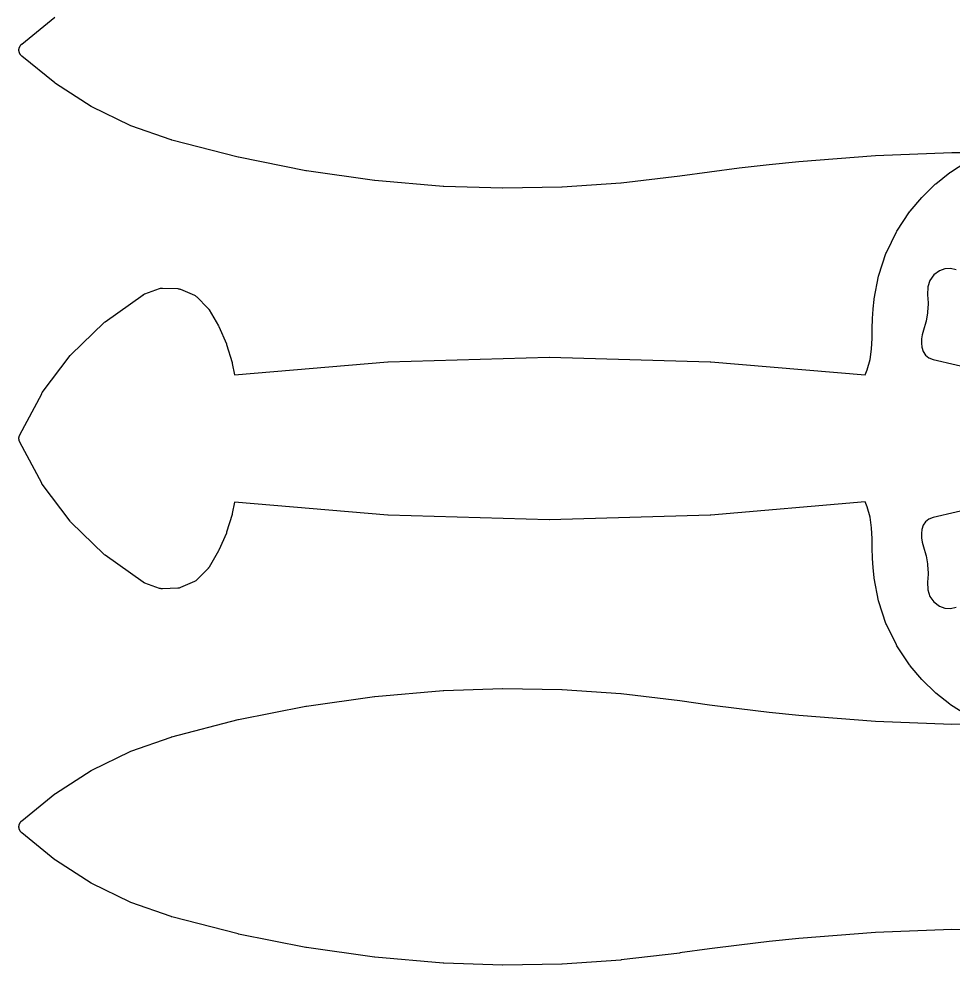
# Model space of a CAD drawing. Header units: metres. Extents: x 0 to 3000, y 0 to 1240.
# Drawn here: x 2038.2 to 2278.6, y 716.1 to 959.7 of the extents above; entities that cross this region are included whole.
import ezdxf

# ---------------------------------------------------------------- set-up
doc = ezdxf.new("R2010")
doc.units = ezdxf.units.M

msp = doc.modelspace()

# ---------------------------------------------------------------- linework, layer by layer
at = {"color": 1}
for points in [[(2298.08, 925.17), (2278.35, 925.2), (2258.63, 924.45), (2238.94, 922.9), (2231.28, 922.1), (2223.61, 921.21), (2215.96, 920.23), (2208.3, 919.17), (2208.28, 919.17), (2208.27, 919.16), (2193.22, 917.37), (2193.12, 917.36), (2178.01, 916.33), (2177.91, 916.33), (2162.77, 916.06), (2162.67, 916.06), (2147.53, 916.55), (2147.48, 916.56), (2147.42, 916.56), (2129.8, 918.07), (2129.69, 918.08), (2112.19, 920.57), (2112.08, 920.59), (2094.75, 924.04), (2094.64, 924.07), (2077.51, 928.49), (2077.43, 928.51), (2077.34, 928.54), (2067.01, 932.17), (2066.8, 932.26), (2056.99, 937.05), (2056.79, 937.16), (2047.59, 943.04), (2047.41, 943.18), (2038.93, 950.11), (2038.92, 950.11), (2038.92, 950.12), (2038.85, 950.18), (2038.78, 950.24), (2038.78, 950.25), (2038.78, 950.25), (2038.71, 950.32), (2038.65, 950.39), (2038.65, 950.39), (2038.64, 950.39), (2038.59, 950.47), (2038.53, 950.54), (2038.53, 950.55), (2038.53, 950.55), (2038.48, 950.63), (2038.43, 950.71), (2038.43, 950.72), (2038.43, 950.72), (2038.39, 950.81), (2038.35, 950.89), (2038.35, 950.89), (2038.34, 950.9), (2038.31, 950.99), (2038.28, 951.08), (2038.28, 951.08), (2038.28, 951.08), (2038.25, 951.17), (2038.23, 951.27), (2038.23, 951.27), (2038.23, 951.27), (2038.22, 951.37), (2038.2, 951.46), (2038.2, 951.46), (2038.2, 951.47), (2038.2, 951.56), (2038.19, 951.66), (2038.19, 951.66), (2038.19, 951.66), (2038.2, 951.76), (2038.2, 951.85), (2038.2, 951.86), (2038.2, 951.86), (2038.22, 951.95), (2038.23, 952.05), (2038.23, 952.05), (2038.23, 952.05), (2038.25, 952.14), (2038.28, 952.24), (2038.28, 952.24), (2038.28, 952.24), (2038.31, 952.33), (2038.34, 952.42), (2038.35, 952.42), (2038.35, 952.43), (2038.39, 952.51), (2038.43, 952.6), (2038.43, 952.6), (2038.43, 952.61), (2038.48, 952.69), (2038.53, 952.77), (2038.53, 952.77), (2038.53, 952.77), (2038.59, 952.85), (2038.64, 952.93), (2038.65, 952.93), (2038.65, 952.93), (2038.71, 953), (2038.78, 953.07), (2038.78, 953.07), (2038.78, 953.08), (2038.85, 953.14), (2038.92, 953.2), (2038.92, 953.21), (2038.93, 953.21), (2047.41, 960.14)], [(2281.9, 780.57), (2277.99, 783.1), (2277.84, 783.21), (2274.21, 786.1), (2274.06, 786.23), (2270.73, 789.46), (2270.6, 789.6), (2267.6, 793.15), (2267.59, 793.16), (2267.58, 793.17), (2267.53, 793.24), (2267.48, 793.3), (2267.47, 793.32), (2267.46, 793.33), (2264.18, 798.26), (2264.05, 798.49), (2261.46, 803.79), (2261.36, 804.03), (2259.5, 809.62), (2259.43, 809.88), (2258.32, 815.7), (2258.31, 815.78), (2258.3, 815.86), (2258.04, 818.3), (2258.03, 818.37), (2257.86, 820.82), (2257.86, 820.89), (2257.78, 823.34), (2257.78, 823.41), (2257.78, 825.82), (2257.67, 828.65), (2257.26, 831.37), (2256.55, 834.03), (2256.04, 835.31), (2216.24, 831.91), (2216.13, 831.9), (2174.74, 830.73), (2174.63, 830.73), (2133.24, 831.9), (2133.13, 831.91), (2093.65, 835.28), (2093.11, 832.33), (2093.06, 832.1), (2091.66, 827.51), (2091.58, 827.29), (2089.65, 822.88), (2089.55, 822.68), (2087.12, 818.51), (2087.09, 818.46), (2087.06, 818.42), (2087.04, 818.38), (2087.02, 818.34), (2086.98, 818.3), (2086.95, 818.26), (2086.92, 818.23), (2086.89, 818.19), (2086.85, 818.15), (2086.82, 818.11), (2083.98, 815.24), (2083.84, 815.11), (2083.69, 815), (2083.53, 814.89), (2083.36, 814.81), (2079.78, 813.25), (2079.61, 813.19), (2079.43, 813.14), (2079.24, 813.11), (2079.06, 813.09), (2075.16, 812.95), (2074.97, 812.95), (2074.78, 812.97), (2074.59, 813.01), (2074.41, 813.06), (2070.61, 814.43), (2070.54, 814.45), (2070.47, 814.48), (2070.45, 814.49), (2070.43, 814.5), (2070.36, 814.54), (2070.3, 814.57), (2070.28, 814.58), (2070.26, 814.59), (2070.19, 814.64), (2070.13, 814.68), (2060.35, 821.6), (2060.23, 821.7), (2060.11, 821.8), (2051.57, 830.11), (2051.46, 830.22), (2051.37, 830.34), (2044.21, 839.87), (2044.13, 840), (2044.05, 840.14), (2038.43, 850.72), (2038.39, 850.81), (2038.35, 850.89), (2038.35, 850.89), (2038.34, 850.9), (2038.31, 850.99), (2038.28, 851.07), (2038.28, 851.08), (2038.28, 851.08), (2038.25, 851.17), (2038.23, 851.26), (2038.23, 851.27), (2038.23, 851.27), (2038.22, 851.37), (2038.2, 851.46), (2038.2, 851.46), (2038.2, 851.47), (2038.2, 851.56), (2038.19, 851.65), (2038.19, 851.66), (2038.19, 851.66), (2038.2, 851.76), (2038.2, 851.85), (2038.2, 851.86), (2038.2, 851.86), (2038.22, 851.95), (2038.23, 852.04), (2038.23, 852.05), (2038.23, 852.06), (2038.25, 852.14), (2038.28, 852.23), (2038.28, 852.24), (2038.28, 852.25), (2038.31, 852.33), (2038.34, 852.42), (2038.35, 852.42), (2038.35, 852.43), (2038.39, 852.51), (2038.43, 852.6), (2044.05, 863.18), (2044.13, 863.32), (2044.21, 863.45), (2051.37, 872.98), (2051.46, 873.1), (2051.57, 873.21), (2060.11, 881.52), (2060.23, 881.62), (2060.35, 881.72), (2070.13, 888.64), (2070.19, 888.68), (2070.26, 888.72), (2070.28, 888.74), (2070.3, 888.75), (2070.36, 888.78), (2070.43, 888.82), (2070.45, 888.83), (2070.47, 888.84), (2070.54, 888.86), (2070.61, 888.89), (2074.41, 890.26), (2074.59, 890.31), (2074.78, 890.35), (2074.97, 890.37), (2075.16, 890.37), (2079.06, 890.23), (2079.24, 890.21), (2079.43, 890.18), (2079.61, 890.13), (2079.78, 890.07), (2083.36, 888.51), (2083.53, 888.42), (2083.69, 888.32), (2083.84, 888.21), (2083.98, 888.08), (2086.82, 885.21), (2086.85, 885.17), (2086.89, 885.13), (2086.92, 885.09), (2086.95, 885.06), (2086.98, 885.02), (2087.02, 884.97), (2087.04, 884.94), (2087.06, 884.9), (2087.09, 884.86), (2087.12, 884.81), (2089.55, 880.64), (2089.65, 880.44), (2091.58, 876.03), (2091.66, 875.81), (2093.06, 871.22), (2093.11, 870.99), (2093.65, 868.04), (2133.13, 871.41), (2133.24, 871.42), (2174.63, 872.59), (2174.74, 872.59), (2216.13, 871.42), (2216.24, 871.41), (2256.04, 868.01), (2256.55, 869.29), (2257.26, 871.95), (2257.67, 874.67), (2257.78, 877.5), (2257.78, 879.91), (2257.78, 879.98), (2257.86, 882.43), (2257.86, 882.5), (2258.03, 884.95), (2258.04, 885.02), (2258.3, 887.46), (2258.31, 887.54), (2258.32, 887.62), (2259.43, 893.44), (2259.5, 893.69), (2261.36, 899.29), (2261.46, 899.53), (2264.05, 904.83), (2264.18, 905.06), (2267.46, 909.99), (2267.47, 910), (2267.48, 910.02), (2267.53, 910.08), (2267.58, 910.14), (2267.59, 910.16), (2267.6, 910.17), (2270.6, 913.72), (2270.73, 913.86), (2274.06, 917.09), (2274.21, 917.22), (2277.84, 920.11), (2277.99, 920.22), (2281.9, 922.75)], [(2279.41, 895.11), (2278, 895.44), (2276.55, 895.35), (2275.16, 894.85), (2273.7, 893.75), (2272.67, 892.32), (2272.1, 890.65), (2272.05, 888.62), (2272.19, 886.57), (2272.19, 886.34), (2272.08, 884.2), (2272.06, 883.97), (2271.7, 881.86), (2271.65, 881.63), (2271.05, 879.57), (2270.7, 878.37), (2270.53, 877.27), (2270.49, 876.16), (2270.58, 875.13), (2270.93, 874), (2271.53, 873.12), (2272.36, 872.45), (2273.52, 871.99), (2291.29, 867.86)], [(2291.29, 835.45), (2273.52, 831.33), (2272.36, 830.87), (2271.53, 830.2), (2270.93, 829.32), (2270.58, 828.19), (2270.49, 827.16), (2270.53, 826.05), (2270.7, 824.94), (2271.05, 823.75), (2271.65, 821.69), (2271.7, 821.46), (2272.06, 819.35), (2272.08, 819.12), (2272.19, 816.98), (2272.19, 816.75), (2272.05, 814.69), (2272.1, 812.67), (2272.67, 811), (2273.7, 809.56), (2275.16, 808.47), (2276.55, 807.97), (2278, 807.88), (2279.41, 808.21)], [(2298.08, 725.17), (2278.35, 725.2), (2258.63, 724.45), (2238.94, 722.9), (2231.28, 722.1), (2223.61, 721.21), (2215.96, 720.23), (2208.3, 719.17), (2208.28, 719.17), (2208.27, 719.16), (2193.22, 717.37), (2193.12, 717.36), (2178.01, 716.33), (2177.91, 716.33), (2162.77, 716.06), (2162.67, 716.06), (2147.53, 716.55), (2147.48, 716.56), (2147.42, 716.56), (2129.8, 718.07), (2129.69, 718.08), (2112.19, 720.57), (2112.08, 720.59), (2094.75, 724.04), (2094.64, 724.07), (2077.51, 728.49), (2077.43, 728.51), (2077.34, 728.54), (2067.01, 732.17), (2066.8, 732.26), (2056.99, 737.05), (2056.79, 737.16), (2047.59, 743.04), (2047.41, 743.18), (2038.93, 750.11), (2038.92, 750.11), (2038.92, 750.12), (2038.85, 750.18), (2038.78, 750.24), (2038.78, 750.25), (2038.78, 750.25), (2038.71, 750.32), (2038.65, 750.39), (2038.65, 750.39), (2038.64, 750.39), (2038.59, 750.47), (2038.53, 750.54), (2038.53, 750.55), (2038.53, 750.55), (2038.48, 750.63), (2038.43, 750.71), (2038.43, 750.72), (2038.43, 750.72), (2038.39, 750.81), (2038.35, 750.89), (2038.35, 750.89), (2038.34, 750.9), (2038.31, 750.99), (2038.28, 751.08), (2038.28, 751.08), (2038.28, 751.08), (2038.25, 751.17), (2038.23, 751.27), (2038.23, 751.27), (2038.23, 751.27), (2038.22, 751.37), (2038.2, 751.46), (2038.2, 751.46), (2038.2, 751.47), (2038.2, 751.56), (2038.19, 751.66), (2038.19, 751.66), (2038.19, 751.66), (2038.2, 751.76), (2038.2, 751.85), (2038.2, 751.86), (2038.2, 751.86), (2038.22, 751.95), (2038.23, 752.05), (2038.23, 752.05), (2038.23, 752.05), (2038.25, 752.14), (2038.28, 752.24), (2038.28, 752.24), (2038.28, 752.24), (2038.31, 752.33), (2038.34, 752.42), (2038.35, 752.42), (2038.35, 752.43), (2038.39, 752.51), (2038.43, 752.6), (2038.43, 752.6), (2038.43, 752.61), (2038.48, 752.69), (2038.53, 752.77), (2038.53, 752.77), (2038.53, 752.77), (2038.59, 752.85), (2038.64, 752.93), (2038.65, 752.93), (2038.65, 752.93), (2038.71, 753), (2038.78, 753.07), (2038.78, 753.07), (2038.78, 753.08), (2038.85, 753.14), (2038.92, 753.2), (2038.92, 753.21), (2038.93, 753.21), (2047.41, 760.14), (2047.59, 760.27), (2056.79, 766.16), (2056.99, 766.27), (2066.8, 771.06), (2067.01, 771.15), (2077.34, 774.78), (2077.43, 774.81), (2077.51, 774.83), (2094.64, 779.25), (2094.75, 779.28), (2112.08, 782.73), (2112.19, 782.75), (2129.69, 785.24), (2129.8, 785.25), (2147.42, 786.76), (2147.48, 786.76), (2147.53, 786.77), (2162.67, 787.26), (2162.77, 787.26), (2177.91, 786.99), (2178.01, 786.99), (2193.12, 785.95), (2193.22, 785.95), (2208.27, 784.15), (2208.28, 784.15), (2208.3, 784.15), (2215.96, 783.09), (2223.61, 782.11), (2231.28, 781.22), (2238.94, 780.42), (2258.63, 778.87), (2278.35, 778.11), (2298.08, 778.15)]]:
    msp.add_lwpolyline(points, dxfattribs=at)

doc.saveas('drawing.dxf')
